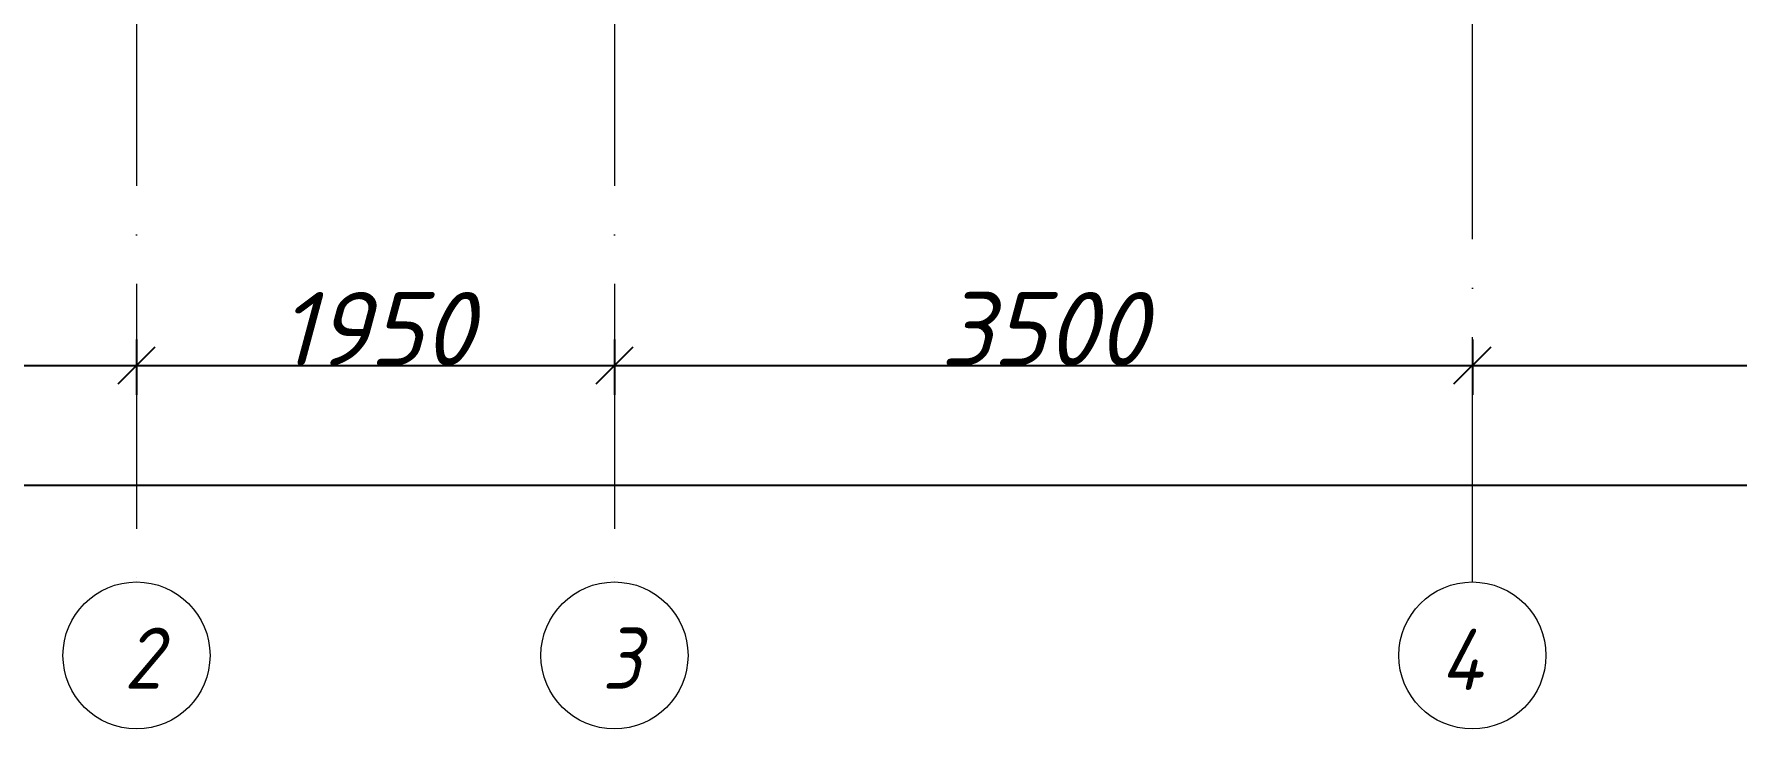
# Model space of a CAD drawing. Header units: millimetres. Extents: x -537608 to 253996, y -217170 to 186033.
# Drawn here: x -179103 to -172156, y 78102 to 80939 of the extents above; entities that cross this region are included whole.
import ezdxf

# ---------------------------------------------------------------- set-up
doc = ezdxf.new("R2010")
doc.units = ezdxf.units.MM
doc.linetypes.add('50_200_ШТРИХ_1Т_ш5_п1_п1_', pattern=[1400, 1000, -200, 0, -200])
for name, color, linetype, lineweight in [('A-____-____-DIMS', 7, 'Continuous', 9), ('S-GRID-____-IDEN', 7, 'Continuous', 9), ('S-GRID-____-OTLN-1', 7, '50_200_ШТРИХ_1Т_ш5_п1_п1_', 9)]:
    doc.layers.add(name, color=color, linetype=linetype, lineweight=lineweight)
doc.styles.add('ISOCPEUR_I', font='isocpeui.ttf', dxfattribs={"height": 300})
doc.dimstyles.new('ISO-2_5_0_9К_БОЛЬШОЙ_ОСИ', dxfattribs={"dimscale": 304.8, "dimtxt": 248.995294, "dimasz": 0.492126, "dimexe": 0.393701, "dimexo": 0, "dimgap": 0, "dimtad": 1, "dimdec": 0, "dimzin": 0, "dimdsep": 46, "dimtxsty": 'ISOCPEUR_I', "dimblk1": 'OBLIQUE', "dimblk2": 'OBLIQUE', "dimsah": 1, "dimcen": 0.09, "dimdle": 0.393701, "dimazin": 0, "dimtfac": 1, "dimtdec": 4, "dimtix": 1, "dimtmove": 0, "dimatfit": 3, "dimfxl": 1, "dimtvp": 1, "dimtolj": 1, "dimtzin": 0, "dimarcsym": 2})

# ---------------------------------------------------------------- blocks, each defined once
blk = doc.blocks.new('Ось сетки - Круг_Ø6_00__ISO-2_5_0_9K_-25732049-АР1_План отверстий 3 этажа в осях 1-64_А-ГГ')
at = {"layer": 'S-GRID-____-IDEN'}
blk.add_circle((0, 0), 3, dxfattribs=at)
blk = doc.blocks.new('_Oblique')
at = {"color": 0, "linetype": 'ByBlock', "lineweight": -2}
blk.add_line((-0.5, -0.5), (0.5, 0.5), dxfattribs=at)
blk = doc.blocks.new('*D1122')
at = {"layer": 'A-____-____-DIMS', "color": 0, "lineweight": -2, "transparency": 16777216}
for p, q in [((-181035, 79691.8), (-181035, 79465.7)), ((-178685, 79691.8), (-178685, 79465.7)), ((-181155, 79585.7), (-178565, 79585.7))]:
    blk.add_line(p, q, dxfattribs=at)
at = {"layer": 'Defpoints', "color": 0, "transparency": 16777216}
for p in [(-181035, 79691.8), (-178685, 79691.8), (-178685, 79585.7)]:
    blk.add_point(p, dxfattribs=at)
at = {"layer": 'A-____-____-DIMS', "color": 0, "lineweight": -2, "transparency": 16777216, "xscale": 150, "yscale": 150, "zscale": 150, "rotation": 180}
blk.add_blockref('_Oblique', (-181035, 79585.7), dxfattribs=at)
at = {"layer": 'A-____-____-DIMS', "color": 0, "lineweight": -2, "transparency": 16777216, "xscale": 150, "yscale": 150, "zscale": 150}
blk.add_blockref('_Oblique', (-178685, 79585.7), dxfattribs=at)
at = {"layer": 'A-____-____-DIMS', "color": 0, "transparency": 16777216, "insert": (-179860, 79735.7), "char_height": 300, "width": 758.478, "attachment_point": 5, "style": 'ISOCPEUR_I'}
blk.add_mtext('\\A1;2350', dxfattribs=at)
blk = doc.blocks.new('*D1123')
at = {"layer": 'A-____-____-DIMS', "color": 0, "lineweight": -2, "transparency": 16777216}
for p, q in [((-178685, 79691.8), (-178685, 79465.7)), ((-176735, 79691.8), (-176735, 79465.7)), ((-178805, 79585.7), (-176615, 79585.7))]:
    blk.add_line(p, q, dxfattribs=at)
at = {"layer": 'Defpoints', "color": 0, "transparency": 16777216}
for p in [(-178685, 79691.8), (-176735, 79691.8), (-176735, 79585.7)]:
    blk.add_point(p, dxfattribs=at)
at = {"layer": 'A-____-____-DIMS', "color": 0, "lineweight": -2, "transparency": 16777216, "xscale": 150, "yscale": 150, "zscale": 150, "rotation": 180}
blk.add_blockref('_Oblique', (-178685, 79585.7), dxfattribs=at)
at = {"layer": 'A-____-____-DIMS', "color": 0, "lineweight": -2, "transparency": 16777216, "xscale": 150, "yscale": 150, "zscale": 150}
blk.add_blockref('_Oblique', (-176735, 79585.7), dxfattribs=at)
at = {"layer": 'A-____-____-DIMS', "color": 0, "transparency": 16777216, "insert": (-177710, 79735.7), "char_height": 300, "width": 701.018, "attachment_point": 5, "style": 'ISOCPEUR_I'}
blk.add_mtext('\\A1;1950', dxfattribs=at)
blk = doc.blocks.new('*D1124')
at = {"layer": 'A-____-____-DIMS', "color": 0, "lineweight": -2, "transparency": 16777216}
for p, q in [((-176735, 79691.8), (-176735, 79465.7)), ((-173235, 79691.8), (-173235, 79465.7)), ((-176855, 79585.7), (-173115, 79585.7))]:
    blk.add_line(p, q, dxfattribs=at)
at = {"layer": 'Defpoints', "color": 0, "transparency": 16777216}
for p in [(-176735, 79691.8), (-173235, 79691.8), (-173235, 79585.7)]:
    blk.add_point(p, dxfattribs=at)
at = {"layer": 'A-____-____-DIMS', "color": 0, "lineweight": -2, "transparency": 16777216, "xscale": 150, "yscale": 150, "zscale": 150, "rotation": 180}
blk.add_blockref('_Oblique', (-176735, 79585.7), dxfattribs=at)
at = {"layer": 'A-____-____-DIMS', "color": 0, "lineweight": -2, "transparency": 16777216, "xscale": 150, "yscale": 150, "zscale": 150}
blk.add_blockref('_Oblique', (-173235, 79585.7), dxfattribs=at)
at = {"layer": 'A-____-____-DIMS', "color": 0, "transparency": 16777216, "insert": (-174985, 79735.7), "char_height": 300, "width": 758.478, "attachment_point": 5, "style": 'ISOCPEUR_I'}
blk.add_mtext('\\A1;3500', dxfattribs=at)
blk = doc.blocks.new('*D1125')
at = {"layer": 'A-____-____-DIMS', "color": 0, "lineweight": -2, "transparency": 16777216}
for p, q in [((-173235, 79691.8), (-173235, 79465.7)), ((-168835, 79691.8), (-168835, 79465.7)), ((-173355, 79585.7), (-168715, 79585.7))]:
    blk.add_line(p, q, dxfattribs=at)
at = {"layer": 'Defpoints', "color": 0, "transparency": 16777216}
for p in [(-173235, 79691.8), (-168835, 79691.8), (-168835, 79585.7)]:
    blk.add_point(p, dxfattribs=at)
at = {"layer": 'A-____-____-DIMS', "color": 0, "lineweight": -2, "transparency": 16777216, "xscale": 150, "yscale": 150, "zscale": 150, "rotation": 180}
blk.add_blockref('_Oblique', (-173235, 79585.7), dxfattribs=at)
at = {"layer": 'A-____-____-DIMS', "color": 0, "lineweight": -2, "transparency": 16777216, "xscale": 150, "yscale": 150, "zscale": 150}
blk.add_blockref('_Oblique', (-168835, 79585.7), dxfattribs=at)
at = {"layer": 'A-____-____-DIMS', "color": 0, "transparency": 16777216, "insert": (-171035, 79735.7), "char_height": 300, "width": 804.446, "attachment_point": 5, "style": 'ISOCPEUR_I'}
blk.add_mtext('\\A1;4400', dxfattribs=at)
blk = doc.blocks.new('*D1153')
at = {"layer": 'A-____-____-DIMS', "color": 0, "lineweight": -2, "transparency": 16777216}
for p, q in [((-181035, 79203.6), (-181035, 78977.5)), ((-77535, 79203.6), (-77535, 78977.5)), ((-181155, 79097.5), (-77415, 79097.5))]:
    blk.add_line(p, q, dxfattribs=at)
at = {"layer": 'Defpoints', "color": 0, "transparency": 16777216}
for p in [(-181035, 79203.6), (-77535, 79203.6), (-77535, 79097.5)]:
    blk.add_point(p, dxfattribs=at)
at = {"layer": 'A-____-____-DIMS', "color": 0, "lineweight": -2, "transparency": 16777216, "xscale": 150, "yscale": 150, "zscale": 150, "rotation": 180}
blk.add_blockref('_Oblique', (-181035, 79097.5), dxfattribs=at)
at = {"layer": 'A-____-____-DIMS', "color": 0, "lineweight": -2, "transparency": 16777216, "xscale": 150, "yscale": 150, "zscale": 150}
blk.add_blockref('_Oblique', (-77535, 79097.5), dxfattribs=at)
at = {"layer": 'A-____-____-DIMS', "color": 0, "transparency": 16777216, "insert": (-129285, 79247.5), "char_height": 300, "width": 1080.257, "attachment_point": 5, "style": 'ISOCPEUR_I'}
blk.add_mtext('\\A1;103500', dxfattribs=at)

msp = doc.modelspace()

# ---------------------------------------------------------------- linework, layer by layer
at = {"layer": 'S-GRID-____-OTLN-1'}
for p, q in [((-173234.9702, 78701.6305), (-173234.9702, 133065.1964)), ((-178684.9702, 89719.2528), (-178684.9702, 78701.6305)), ((-176734.9702, 89719.2528), (-176734.9702, 78701.6305))]:
    msp.add_line(p, q, dxfattribs=at)

# ---------------------------------------------------------------- block references
at = {"layer": 'S-GRID-____-IDEN', "xscale": 99.99999999999993, "yscale": 99.99999999999993, "zscale": 99.99999999999993, "rotation": 180}
for p in [(-178684.9702, 78401.6305), (-176734.9702, 78401.6305)]:
    msp.add_blockref('Ось сетки - Круг_Ø6_00__ISO-2_5_0_9K_-25732049-АР1_План отверстий 3 этажа в осях 1-64_А-ГГ', p, dxfattribs=at)
at = {"layer": 'S-GRID-____-IDEN', "xscale": 99.99999999999993, "yscale": 99.99999999999993, "zscale": 99.99999999999993}
msp.add_blockref('Ось сетки - Круг_Ø6_00__ISO-2_5_0_9K_-25732049-АР1_План отверстий 3 этажа в осях 1-64_А-ГГ', (-173234.9702, 78401.6305), dxfattribs=at)

# ---------------------------------------------------------------- texts
at = {"layer": 'S-GRID-____-IDEN', "char_height": 250, "attachment_point": 1, "style": 'ISOCPEUR_I'}
for s, insert, width in [('\\fISOCPEUR|b0|i1|c204|p34|;\\W.9;2', (-178736.0919, 78515.5642), 202.02525), ('\\fISOCPEUR|b0|i1|c204|p34|;\\W.9;3', (-176786.0919, 78515.5642), 202.02525), ('\\fISOCPEUR|b0|i1|c204|p34|;\\W.9;4', (-173365.6485, 78510.4051), 223.670812)]:
    msp.add_mtext(s, dxfattribs=dict(at, insert=insert, width=width))

# ---------------------------------------------------------------- dimensions: what is measured, and where the dimension line sits
at = {"layer": 'A-____-____-DIMS'}
for base, p1, p2, override, picture, middle in [((-178684.9702, 79585.7139), (-181034.9702, 79691.7799), (-178684.9702, 79691.7799), {"dimpost": '<>', "dimfxl": 2350}, '*D1122', (-179859.9702, 79735.7139)), ((-176734.9702, 79585.7139), (-178684.9702, 79691.7799), (-176734.9702, 79691.7799), {"dimpost": '<>', "dimfxl": 1950}, '*D1123', (-177709.9702, 79735.7139)), ((-173234.9702, 79585.7139), (-176734.9702, 79691.7799), (-173234.9702, 79691.7799), {"dimpost": '<>', "dimfxl": 3500}, '*D1124', (-174984.9702, 79735.7139)), ((-168834.9702, 79585.7139), (-173234.9702, 79691.7799), (-168834.9702, 79691.7799), {"dimpost": '<>', "dimfxl": 4400}, '*D1125', (-171034.9702, 79735.7139)), ((-77534.9702, 79097.5068), (-181034.9702, 79203.5728), (-77534.9702, 79203.5728), {"dimpost": '<>', "dimfxl": 103500}, '*D1153', (-129284.9702, 79247.5068))]:
    dim = msp.add_linear_dim(base=base, p1=p1, p2=p2, dimstyle='ISO-2_5_0_9К_БОЛЬШОЙ_ОСИ', override=override, dxfattribs=at)
    dim.commit()
    dim.dimension.update_dxf_attribs({"geometry": picture, "text_midpoint": middle})

doc.saveas('drawing.dxf')
